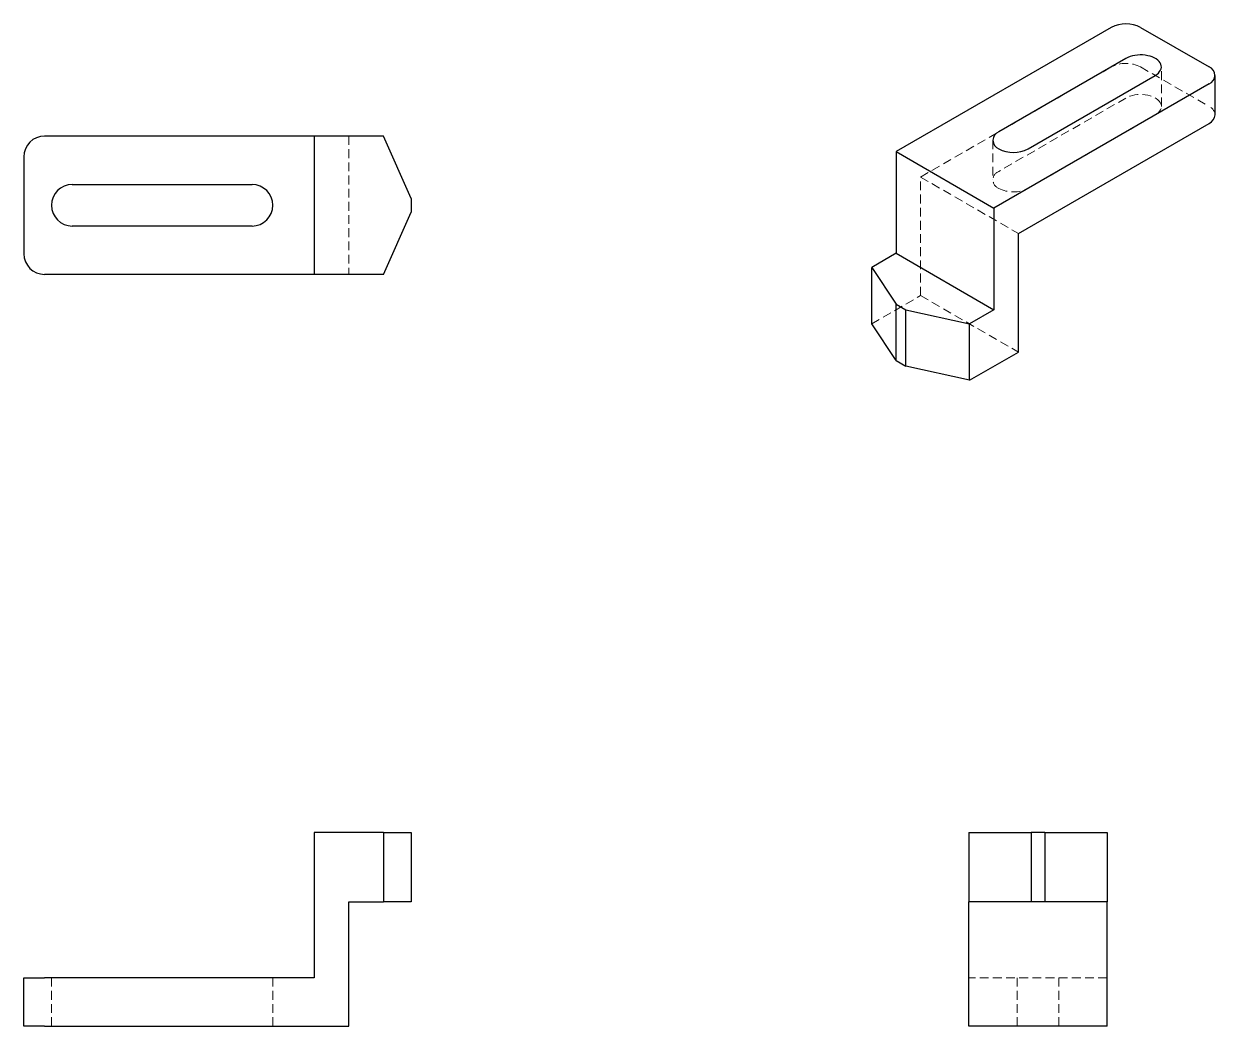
# Model space of a CAD drawing. Header units: millimetres. Extents: x 334 to 506, y 224 to 369.
import ezdxf

# ---------------------------------------------------------------- set-up
doc = ezdxf.new("R2010")
doc.units = ezdxf.units.MM
doc.linetypes.add('HIDDEN', pattern=[1.905, 1.27, -0.635])

msp = doc.modelspace()

# ---------------------------------------------------------------- linework, layer by layer
at = {"color": 7, "linetype": 'Continuous', "lineweight": 25}
for p, q in [((490.99, 368.6), (459.87, 350.64)), ((495.23, 368.6), (505.13, 362.88)), ((493.11, 364.11), (474.72, 353.5)), ((505.13, 360.43), (474.02, 342.47)), ((478.97, 351.05), (497.35, 361.66)), ((506.01, 355.94), (506.01, 361.66)), ((477.55, 338.8), (505.13, 354.72)), ((375.75, 352.88), (336.75, 352.88)), ((375.75, 352.88), (375.75, 332.88)), ((385.75, 352.88), (375.75, 352.88)), ((389.75, 343.88), (385.75, 352.88)), ((333.75, 349.88), (333.75, 335.88)), ((459.87, 350.64), (459.87, 335.94)), ((459.87, 350.64), (474.02, 342.47)), ((340.75, 345.88), (366.75, 345.88)), ((389.75, 343.88), (389.75, 341.88)), ((385.75, 332.88), (389.75, 341.88)), ((474.02, 342.47), (474.02, 327.78)), ((366.75, 339.88), (340.75, 339.88)), ((477.55, 321.65), (477.55, 338.8)), ((459.87, 335.94), (456.34, 333.9)), ((459.87, 335.94), (474.02, 327.78)), ((375.75, 332.88), (336.75, 332.88)), ((385.75, 332.88), (375.75, 332.88)), ((456.34, 333.9), (459.87, 328.59)), ((456.34, 325.73), (456.34, 333.9)), ((459.87, 328.59), (461.29, 327.78)), ((459.87, 320.43), (459.87, 328.59)), ((461.29, 327.78), (470.48, 325.73)), ((461.29, 319.61), (461.29, 327.78)), ((474.02, 327.78), (470.48, 325.73)), ((459.87, 320.43), (456.34, 325.73)), ((470.48, 317.57), (470.48, 325.73)), ((459.87, 320.43), (461.29, 319.61)), ((470.48, 317.57), (477.55, 321.65)), ((470.48, 317.57), (461.29, 319.61)), ((375.75, 252.18), (375.75, 231.18)), ((385.75, 252.18), (375.75, 252.18)), ((385.75, 252.18), (385.75, 242.18)), ((385.75, 252.18), (389.75, 252.18)), ((389.75, 252.18), (389.75, 242.18)), ((470.38, 252.18), (470.38, 242.18)), ((470.38, 252.18), (479.38, 252.18)), ((479.38, 252.18), (479.38, 242.18)), ((481.38, 252.18), (479.38, 252.18)), ((481.38, 252.18), (481.38, 242.18)), ((481.38, 252.18), (490.38, 252.18)), ((490.38, 252.18), (490.38, 242.18)), ((380.75, 242.18), (385.75, 242.18)), ((380.75, 224.18), (380.75, 242.18)), ((389.75, 242.18), (385.75, 242.18)), ((479.38, 242.18), (470.38, 242.18)), ((470.38, 224.18), (470.38, 242.18)), ((481.38, 242.18), (479.38, 242.18)), ((490.38, 242.18), (481.38, 242.18)), ((490.38, 224.18), (490.38, 242.18)), ((333.75, 224.18), (333.75, 231.18)), ((333.75, 231.18), (336.75, 231.18)), ((375.75, 231.18), (336.75, 231.18)), ((336.75, 224.18), (333.75, 224.18)), ((336.75, 224.18), (380.75, 224.18)), ((490.38, 224.18), (470.38, 224.18))]:
    msp.add_line(p, q, dxfattribs=at)
at = {"color": 7, "linetype": 'HIDDEN', "lineweight": 18}
for p, q in [((463.41, 346.96), (490.99, 362.88)), ((495.23, 362.88), (505.13, 357.17)), ((498.23, 357.17), (498.23, 362.88)), ((493.11, 358.39), (474.72, 347.78)), ((478.97, 345.33), (497.35, 355.94)), ((380.75, 352.88), (380.75, 332.88)), ((473.84, 352.27), (473.84, 346.55)), ((463.41, 346.96), (477.55, 338.8)), ((463.41, 329.82), (463.41, 346.96)), ((456.34, 325.73), (463.41, 329.82)), ((463.41, 329.82), (477.55, 321.65)), ((337.75, 231.18), (337.75, 224.18)), ((369.75, 231.18), (369.75, 224.18)), ((490.38, 231.18), (470.38, 231.18)), ((477.38, 231.18), (477.38, 224.18)), ((483.38, 231.18), (483.38, 224.18))]:
    msp.add_line(p, q, dxfattribs=at)
at = {"color": 7, "linetype": 'Continuous', "lineweight": 25, "flags": 128}
msp.add_lwpolyline([(497.35, 361.66), (497.6, 361.82), (497.81, 362), (497.98, 362.2), (498.11, 362.4), (498.19, 362.61), (498.23, 362.83), (498.22, 363.05), (498.16, 363.26), (498.05, 363.47), (497.9, 363.67), (497.71, 363.86), (497.48, 364.03), (497.21, 364.18), (496.92, 364.32), (496.59, 364.43), (496.25, 364.51), (495.88, 364.57), (495.51, 364.61), (495.14, 364.61), (494.76, 364.59), (494.39, 364.55), (494.04, 364.47), (493.7, 364.37), (493.39, 364.25), (493.11, 364.11)], dxfattribs=at)
at = {"color": 7, "linetype": 'HIDDEN', "lineweight": 18, "flags": 128}
msp.add_lwpolyline([(497.35, 355.94), (497.6, 356.11), (497.81, 356.29), (497.98, 356.48), (498.11, 356.68), (498.19, 356.9), (498.23, 357.11), (498.22, 357.33), (498.16, 357.55), (498.05, 357.75), (497.9, 357.95), (497.71, 358.14), (497.48, 358.31), (497.21, 358.47), (496.92, 358.6), (496.59, 358.71), (496.25, 358.8), (495.88, 358.86), (495.51, 358.89), (495.14, 358.9), (494.76, 358.88), (494.39, 358.83), (494.04, 358.76), (493.7, 358.66), (493.39, 358.54), (493.11, 358.39)], dxfattribs=at)
at = {"color": 7, "linetype": 'Continuous', "lineweight": 25}
for centre, radius, start, end in [((493.11, 364.5), 4.61, 62.6097, 117.3903), ((504.66, 361.66), 1.31, 290.7834, 69.2166), ((504.5, 356.1), 1.52, 294.5251, 354.1548), ((475.19, 352.27), 1.31, 110.7834, 249.2166), ((336.75, 349.88), 3, 90, 180), ((476.84, 355.14), 4.61, 242.6097, 297.3903), ((340.75, 342.88), 3, 90, 270), ((366.75, 342.88), 3, 0, 90), ((366.75, 342.88), 3, 270, 0), ((336.75, 335.88), 3, 180, 270)]:
    msp.add_arc(centre, radius, start, end, dxfattribs=at)
at = {"color": 7, "linetype": 'HIDDEN', "lineweight": 18}
for centre, radius, start, end in [((493.11, 358.79), 4.61, 62.6097, 117.3903), ((504.5, 355.79), 1.52, 5.8452, 65.4749), ((475.19, 346.55), 1.31, 110.7834, 249.2166), ((476.84, 349.42), 4.61, 242.6097, 297.3903)]:
    msp.add_arc(centre, radius, start, end, dxfattribs=at)

doc.saveas('drawing.dxf')
